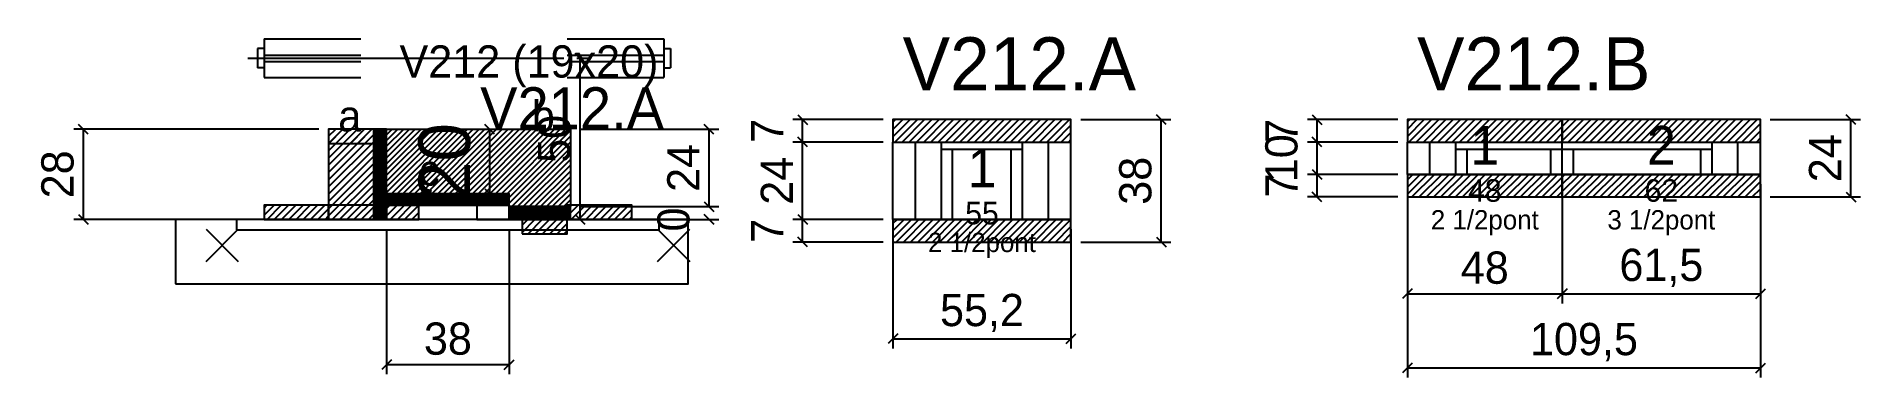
# Model space of a CAD drawing. Extents: x -69 to 497, y -73 to 33.
import ezdxf
from ezdxf.enums import TextEntityAlignment as Align

# ---------------------------------------------------------------- set-up
doc = ezdxf.new("R2010")
doc.units = 0
for name, color, linetype in [('5', 5, 'Continuous'), ('barrote', 126, 'Continuous'), ('CONCRETO', 251, 'Continuous'), ('COTA', 241, 'Continuous'), ('Cota Seção (2x)', 241, 'Continuous'), ('detalhes', 7, 'Continuous'), ('Hachura', 251, 'Continuous'), ('Madeira', 126, 'Continuous'), ('NOMENCLATURA', 7, 'Continuous'), ('Painéis', 200, 'Continuous'), ('presilha', 224, 'Continuous'), ('SARR_2.2x7', 40, 'Continuous'), ('SARR_3.5x7', 81, 'Continuous'), ('SCO-___-LAJ', 224, 'Continuous'), ('TENSOR', 224, 'Continuous'), ('texto', 7, 'Continuous'), ('Texto Seção', 7, 'Continuous')]:
    doc.layers.add(name, color=color, linetype=linetype)
doc.dimstyles.new('PAINEL', dxfattribs={"dimtxt": 10, "dimasz": 3, "dimexe": 3, "dimexo": 3, "dimgap": 3, "dimtad": 1, "dimblk": 'OBLIQUE', "dimblk1": 'OBLIQUE', "dimcen": 2.5, "dimclrd": 4, "dimclre": 4, "dimclrt": 240, "dimazin": 3, "dimtfac": 1, "dimtmove": 0, "dimatfit": 3})
doc.dimstyles.new('SECAO2X', dxfattribs={"dimtxt": 16, "dimasz": 3, "dimexe": 3, "dimexo": 3, "dimgap": 3, "dimtad": 1, "dimblk": 'OBLIQUE', "dimblk1": 'OBLIQUE', "dimcen": 2.5, "dimclrd": 4, "dimclre": 4, "dimclrt": 240, "dimazin": 3, "dimtfac": 1, "dimtmove": 0, "dimatfit": 3})

# ---------------------------------------------------------------- blocks, each defined once
blk = doc.blocks.new('_OBLIQUE')
at = {"color": 0, "linetype": 'BYBLOCK'}
blk.add_line((-0.5, -0.5), (0.5, 0.5), dxfattribs=at)

msp = doc.modelspace()

# ---------------------------------------------------------------- hatches: boundary and pattern name
at = {"layer": 'COTA'}
h = msp.add_hatch(dxfattribs=at)
h.set_pattern_fill('ANSI31', scale=0.5)
h.paths.add_polyline_path([(197, 0), (252.2, 0), (252.2, 7), (197, 7)])
h = msp.add_hatch(dxfattribs=at)
h.set_pattern_fill('ANSI31', scale=0.5)
h.paths.add_polyline_path([(356.5, 0), (404.5, 0), (404.5, 7), (356.5, 7)])
h = msp.add_hatch(dxfattribs=at)
h.set_pattern_fill('ANSI31', scale=0.5)
h.paths.add_polyline_path([(404.5, 0), (466, 0), (466, 7), (404.5, 7)])
h = msp.add_hatch(dxfattribs=at)
h.set_pattern_fill('ANSI31', scale=0.4)
h.paths.add_polyline_path([(40, -16), (40, 4), (97, 4), (97, -20), (78, -20), (78, -16)])
h = msp.add_hatch(dxfattribs=at)
h.set_pattern_fill('ANSI31', scale=0.5)
h.paths.add_polyline_path([(356.5, -17), (404.5, -17), (404.5, -10), (356.5, -10)])
h = msp.add_hatch(dxfattribs=at)
h.set_pattern_fill('ANSI31', scale=0.5)
h.paths.add_polyline_path([(404.5, -17), (466, -17), (466, -10), (404.5, -10)])
h = msp.add_hatch(dxfattribs=at)
h.set_pattern_fill('ANSI31', scale=0.5)
h.paths.add_polyline_path([(197, -31), (252.2, -31), (252.2, -24), (197, -24)])
at = {"layer": 'Hachura'}
h = msp.add_hatch(dxfattribs=at)
h.set_pattern_fill('ANSI31', scale=0.5)
h.paths.add_polyline_path([(22, -24), (36, -24), (36, 4), (22, 4)])
h = msp.add_hatch(dxfattribs=at)
h.set_pattern_fill('ANSI31', scale=0.5)
h.paths.add_polyline_path([(22, -0.4), (36, -0.4), (36, 4), (22, 4)])
h = msp.add_hatch(dxfattribs=at)
h.set_pattern_fill('SOLID')
h.paths.add_polyline_path([(36, -24), (40, -24), (40, 4), (36, 4)])
h = msp.add_hatch(dxfattribs=at)
h.set_pattern_fill('SOLID')
h.paths.add_polyline_path([(40, -19.6), (78, -19.6), (78, -16), (40, -16)])
h = msp.add_hatch(dxfattribs=at)
h.set_pattern_fill('ANSI31', scale=0.5)
h.paths.add_polyline_path([(2, -24), (22, -24), (22, -19.6), (2, -19.6)])
h = msp.add_hatch(dxfattribs=at)
h.set_pattern_fill('ANSI31', scale=0.5)
h.paths.add_polyline_path([(40, -24), (50, -24), (50, -19.6), (40, -19.6)])
h = msp.add_hatch(dxfattribs=at)
h.set_pattern_fill('SOLID')
h.paths.add_polyline_path([(78, -24), (97, -24), (97, -20), (78, -20)])
h = msp.add_hatch(dxfattribs=at)
h.set_pattern_fill('ANSI31', scale=0.5)
h.paths.add_polyline_path([(96, -24), (116, -24), (116, -19.6), (96, -19.6)])
h = msp.add_hatch(dxfattribs=at)
h.set_pattern_fill('SOLID')
h.paths.add_polyline_path([(78, -24), (82, -24), (82, -24), (78, -24)])
h = msp.add_hatch(dxfattribs=at)
h.set_pattern_fill('ANSI31', scale=0.5)
h.paths.add_polyline_path([(82, -24), (96, -24), (96, -24), (82, -24)])
h = msp.add_hatch(dxfattribs=at)
h.set_pattern_fill('ANSI31', scale=0.5)
h.paths.add_polyline_path([(82, -28.4), (96, -28.4), (96, -24), (82, -24)])

# ---------------------------------------------------------------- linework, layer by layer
for p, q in [((0, 29), (0, 23)), ((2, 29), (0, 29)), ((2, 32), (32, 32)), ((2, 32), (2, 20)), ((96, 32), (126, 32)), ((126, 32), (126, 20)), ((126, 29), (128, 29)), ((128, 29), (128, 23)), ((2, 23), (0, 23)), ((2, 27), (32, 27)), ((2, 25), (32, 25)), ((96, 27), (126, 27)), ((96, 25), (126, 25)), ((126, 23), (128, 23)), ((2, 20), (32, 20)), ((96, 20), (126, 20))]:
    msp.add_line(p, q)
at = {"layer": 'barrote'}
msp.add_lwpolyline([(-25.5, -44), (133.5, -44), (133.5, -24), (-25.5, -24)], close=True, dxfattribs=at)
at = {"layer": 'CONCRETO'}
msp.add_lwpolyline([(40, -16), (40, 4), (97, 4), (97, -20), (78, -20), (78, -16)], close=True, dxfattribs=at)
at = {"layer": 'Madeira'}
for points in [[(22, -24), (36, -24), (36, 4), (22, 4)], [(22, -0.4), (36, -0.4), (36, 4), (22, 4)], [(2, -24), (22, -24), (22, -19.6), (2, -19.6)], [(22, -24), (36, -24), (36, -19.6), (22, -19.6)], [(40, -24), (50, -24), (50, -19.6), (40, -19.6)], [(68, -24), (78, -24), (78, -19.6), (68, -19.6)], [(96, -24), (116, -24), (116, -19.6), (96, -19.6)], [(82, -24), (96, -24), (96, -24), (82, -24)], [(82, -28.4), (96, -28.4), (96, -24), (82, -24)]]:
    msp.add_lwpolyline(points, close=True, dxfattribs=at)
at = {"layer": 'Painéis'}
for p, q in [((197, 0), (252.2, 0)), ((197, -24), (197, 0)), ((252.2, -24), (252.2, 0)), ((356.5, 0), (404.5, 0)), ((356.5, -10), (356.5, 0)), ((404.5, -10), (404.5, 0)), ((404.5, -10), (404.5, 0)), ((404.5, 0), (466, 0)), ((404.5, -10), (404.5, 0)), ((466, -10), (466, 0)), ((356.5, -10), (404.5, -10)), ((404.5, -10), (466, -10)), ((197, -24), (252.2, -24))]:
    msp.add_line(p, q, dxfattribs=at)
for points in [[(36, -24), (40, -24), (40, 4), (36, 4)], [(40, -19.6), (78, -19.6), (78, -16), (40, -16)], [(78, -24), (97, -24), (97, -20), (78, -20)], [(78, -24), (82, -24), (82, -24), (78, -24)]]:
    msp.add_lwpolyline(points, close=True, dxfattribs=at)
at = {"layer": 'presilha'}
for p, q in [((-16, -37), (-6, -27)), ((-16, -27), (-6, -37)), ((124, -37), (134, -27)), ((124, -27), (134, -37))]:
    msp.add_line(p, q, dxfattribs=at)
at = {"layer": 'SARR_2.2x7'}
for p, q in [((204, -24), (204, 0)), ((245.2, -24), (245.2, 0)), ((363.5, -10), (363.5, 0)), ((459, -10), (459, 0)), ((212, -2.2), (237.2, -2.2)), ((371.5, -2.2), (404.5, -2.2)), ((404.5, -2.2), (451, -2.2))]:
    msp.add_line(p, q, dxfattribs=at)
at = {"layer": 'SARR_3.5x7'}
for p, q in [((212, -24), (212, 0)), ((237.2, -24), (237.2, 0)), ((371.5, -10), (371.5, 0)), ((404.5, -10), (404.5, 0)), ((404.5, -10), (404.5, 0)), ((451, -10), (451, 0)), ((215.5, -24), (215.5, -2.2)), ((233.7, -24), (233.7, -2.2)), ((375, -10), (375, -2.2)), ((401, -10), (401, -2.2)), ((408, -10), (408, -2.2)), ((447.5, -10), (447.5, -2.2)), ((371.5, -10), (375, -10)), ((401, -10), (404.5, -10)), ((404.5, -10), (408, -10)), ((447.5, -10), (451, -10)), ((212, -24), (215.5, -24)), ((233.7, -24), (237.2, -24))]:
    msp.add_line(p, q, dxfattribs=at)
at = {"layer": 'SCO-___-LAJ'}
for points in [[(197, 0), (252.2, 0), (252.2, 7), (197, 7)], [(356.5, 0), (404.5, 0), (404.5, 7), (356.5, 7)], [(404.5, 0), (466, 0), (466, 7), (404.5, 7)], [(356.5, -17), (404.5, -17), (404.5, -10), (356.5, -10)], [(404.5, -17), (466, -17), (466, -10), (404.5, -10)], [(-6.5, -27.2), (124.5, -27.2), (124.5, -24), (-6.5, -24)], [(197, -31), (252.2, -31), (252.2, -24), (197, -24)]]:
    msp.add_lwpolyline(points, close=True, dxfattribs=at)
at = {"layer": 'TENSOR'}
msp.add_line((-3, 26), (95, 26), dxfattribs=at)

# ---------------------------------------------------------------- texts
at = {"layer": '5'}
for s, height, p in [('1', 12, (380.5, -1)), ('2', 12, (435.25, -1)), ('1', 12, (224.6, -8)), ('48', 7, (380.5, -15)), ('62', 7, (435.25, -15)), ('55', 7, (224.6, -22))]:
    msp.add_text(s, height=height, dxfattribs=at).set_placement(p, align=Align.MIDDLE_CENTER)
at = {"layer": 'detalhes'}
for s, p in [('b', (85, 3.3)), ('a', (25, 3.3)), ('c', (50, -13.5))]:
    msp.add_text(s, height=9.6, dxfattribs=at).set_placement(p)
at = {"layer": 'NOMENCLATURA'}
for s, p in [('V212.A', (200, 16)), ('V212.B', (359.5, 16))]:
    msp.add_text(s, height=16.5, dxfattribs=at).set_placement(p)
at = {"layer": 'texto', "char_height": 6, "attachment_point": 5}
for s, insert in [('2 1/2pont', (380.5, -25)), ('3 1/2pont', (435.25, -25)), ('2 1/2pont', (224.6, -32))]:
    msp.add_mtext(s, dxfattribs=dict(at, insert=insert))
at = {"layer": 'Texto Seção'}
for s, height, p in [('V212 (19x20)', 10, (44, 20)), ('V212.A', 13, (69, 4))]:
    msp.add_text(s, height=height, dxfattribs=at).set_placement(p)

# ---------------------------------------------------------------- dimensions: what is measured, and where the dimension line sits
at = {"layer": 'COTA'}
for base, p1, p2 in [((100, -24), (96, -24), (96, 26)), ((169, 0), (197, 0), (197, 7)), ((280.2, -31), (252.2, -31), (252.2, 7)), ((328.5, 0), (356.5, 0), (356.5, 7)), ((494, -17), (466, -17), (466, 7)), ((-54, -24), (2, -24), (22, 4)), ((140, -20), (97, -20), (97, 4)), ((169, -24), (197, -24), (197, 0)), ((328.5, -10), (356.5, -10), (356.5, 0)), ((328.5, -17), (356.5, -17), (356.5, -10)), ((140, -24), (96, -24), (96, -24)), ((169, -31), (197, -31), (197, -24))]:
    msp.add_linear_dim(base=base, p1=p1, p2=p2, angle=90, dimstyle='PAINEL', dxfattribs=at).render()
for base, p1, p2 in [((356.5, -47), (356.5, -10), (404.5, -10)), ((356.5, -70), (356.5, -10), (466, -10)), ((404.5, -47), (404.5, -10), (466, -10)), ((40, -69), (40, -24), (78, -24)), ((197, -61), (197, -24), (252.2, -24))]:
    msp.add_linear_dim(base=base, p1=p1, p2=p2, dimstyle='PAINEL', dxfattribs=at).render()
at = {"layer": 'Cota Seção (2x)'}
msp.add_linear_dim(base=(72, -16), p1=(40, -16), p2=(40, 4), angle=90, dimstyle='SECAO2X', dxfattribs=at).render()

doc.saveas('drawing.dxf')
